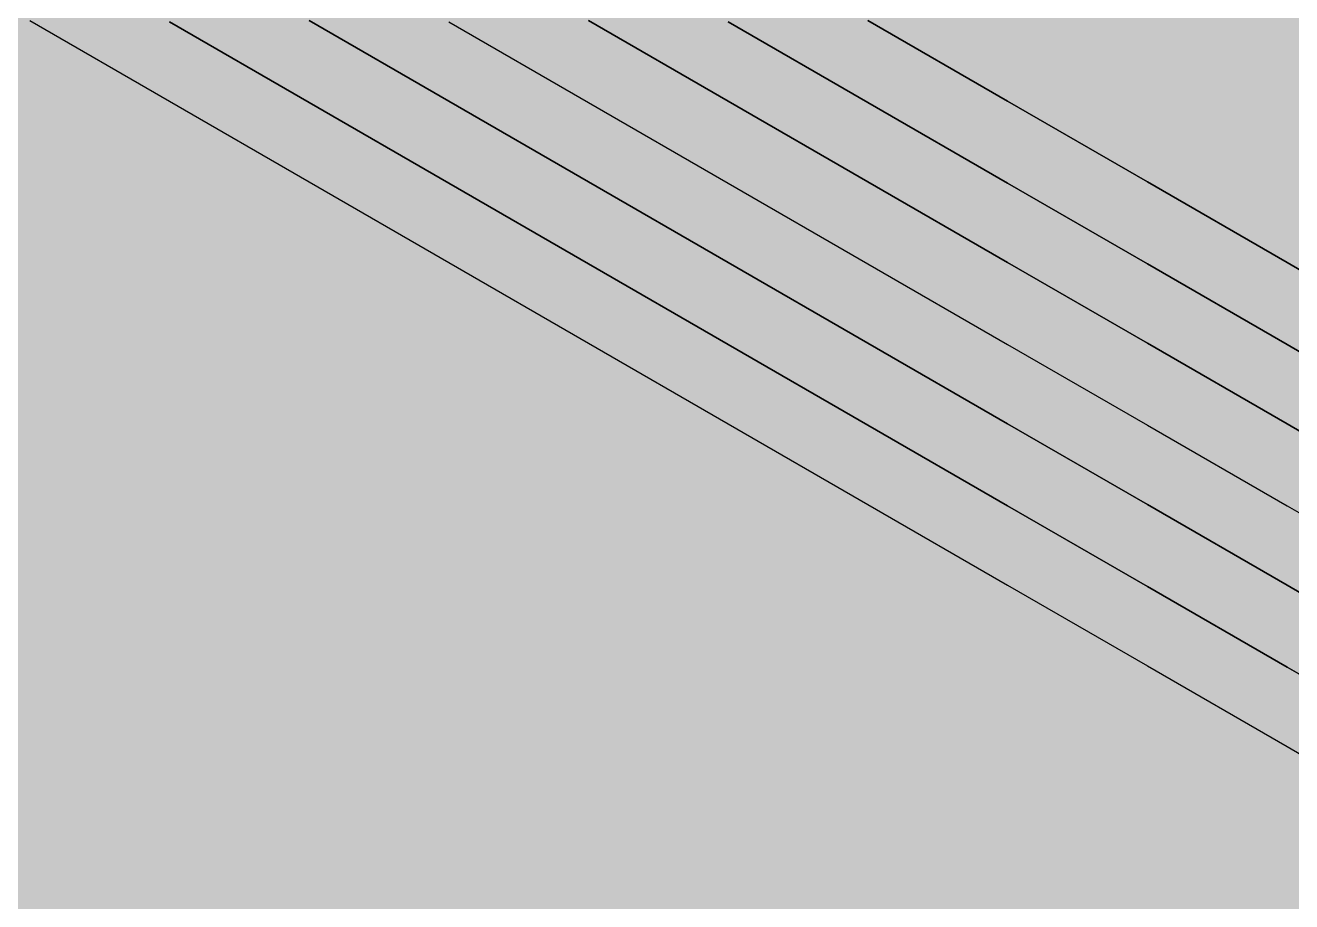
# Model space of a CAD drawing. Header units: metres. Extents: x 0 to 28.4, y 0 to 5.9.
# Drawn here: x 25.1646 to 25.5572, y 4.2969 to 4.5685 of the extents above; entities that cross this region are included whole.
import ezdxf

# ---------------------------------------------------------------- set-up
doc = ezdxf.new("R2010")
doc.units = ezdxf.units.M
doc.header["$LTSCALE"] = 0.25
doc.layers.add('ISO-ARISTAS', color=8, linetype='CONTINUOUS')
doc.layers.add('ISO-CONCRETO-SUP', color=254, linetype='CONTINUOUS', true_color=0xe8e8e8)

msp = doc.modelspace()

# ---------------------------------------------------------------- linework, layer by layer
at = {"layer": 'ISO-ARISTAS', "color": 250}
for p, q in [((25.16603, 4.57), (25.20933, 4.545)), ((25.16603, 4.57), (25.20933, 4.545)), ((25.25263, 4.57), (25.29593, 4.545)), ((25.25263, 4.57), (25.29593, 4.545)), ((25.29593, 4.545), (25.25263, 4.57)), ((25.25263, 4.57), (25.29593, 4.545)), ((25.29593, 4.545), (25.25263, 4.57)), ((25.29593, 4.545), (25.25263, 4.57)), ((25.38253, 4.545), (25.33923, 4.57)), ((25.33923, 4.57), (25.38253, 4.545)), ((25.38253, 4.545), (25.33923, 4.57)), ((25.33923, 4.57), (25.38253, 4.545)), ((25.46913, 4.545), (25.42583, 4.57)), ((25.42583, 4.57), (25.46913, 4.545)), ((25.42583, 4.57), (25.46913, 4.545)), ((25.42583, 4.57), (25.46913, 4.545)), ((25.25263, 4.5446), (25.20933, 4.5696)), ((25.25263, 4.5446), (25.20933, 4.5696)), ((25.25263, 4.5446), (25.20933, 4.5696)), ((25.20933, 4.5696), (25.25263, 4.5446)), ((25.29593, 4.5696), (25.33923, 4.5446)), ((25.29593, 4.5696), (25.33923, 4.5446)), ((25.42583, 4.5446), (25.38253, 4.5696)), ((25.38253, 4.5696), (25.42583, 4.5446)), ((25.20933, 4.545), (25.25263, 4.52)), ((25.20933, 4.545), (25.25263, 4.52)), ((25.29593, 4.5196), (25.25263, 4.5446)), ((25.29593, 4.5196), (25.25263, 4.5446)), ((25.29593, 4.5196), (25.25263, 4.5446)), ((25.25263, 4.5446), (25.29593, 4.5196)), ((25.29593, 4.545), (25.33923, 4.52)), ((25.29593, 4.545), (25.33923, 4.52)), ((25.33923, 4.52), (25.29593, 4.545)), ((25.29593, 4.545), (25.33923, 4.52)), ((25.33923, 4.52), (25.29593, 4.545)), ((25.33923, 4.52), (25.29593, 4.545)), ((25.33923, 4.5446), (25.38253, 4.5196)), ((25.33923, 4.5446), (25.38253, 4.5196)), ((25.42583, 4.52), (25.38253, 4.545)), ((25.38253, 4.545), (25.42583, 4.52)), ((25.42583, 4.52), (25.38253, 4.545)), ((25.38253, 4.545), (25.42583, 4.52)), ((25.46913, 4.5196), (25.42583, 4.5446)), ((25.42583, 4.5446), (25.46913, 4.5196)), ((25.51244, 4.52), (25.46913, 4.545)), ((25.46913, 4.545), (25.51244, 4.52)), ((25.46913, 4.545), (25.51244, 4.52)), ((25.46913, 4.545), (25.51244, 4.52)), ((25.25263, 4.52), (25.29593, 4.495)), ((25.25263, 4.52), (25.29593, 4.495)), ((25.33923, 4.4946), (25.29593, 4.5196)), ((25.33923, 4.4946), (25.29593, 4.5196)), ((25.33923, 4.4946), (25.29593, 4.5196)), ((25.29593, 4.5196), (25.33923, 4.4946)), ((25.33923, 4.52), (25.38253, 4.495)), ((25.33923, 4.52), (25.38253, 4.495)), ((25.38253, 4.495), (25.33923, 4.52)), ((25.33923, 4.52), (25.38253, 4.495)), ((25.38253, 4.495), (25.33923, 4.52)), ((25.38253, 4.495), (25.33923, 4.52)), ((25.38253, 4.5196), (25.42583, 4.4946)), ((25.38253, 4.5196), (25.42583, 4.4946)), ((25.46913, 4.495), (25.42583, 4.52)), ((25.42583, 4.52), (25.46913, 4.495)), ((25.46913, 4.495), (25.42583, 4.52)), ((25.42583, 4.52), (25.46913, 4.495)), ((25.51244, 4.4946), (25.46913, 4.5196)), ((25.46913, 4.5196), (25.51244, 4.4946)), ((25.55574, 4.495), (25.51244, 4.52)), ((25.51244, 4.52), (25.55574, 4.495)), ((25.51244, 4.52), (25.55574, 4.495)), ((25.51244, 4.52), (25.55574, 4.495)), ((25.29593, 4.495), (25.33923, 4.47)), ((25.29593, 4.495), (25.33923, 4.47)), ((25.38253, 4.4696), (25.33923, 4.4946)), ((25.38253, 4.4696), (25.33923, 4.4946)), ((25.38253, 4.4696), (25.33923, 4.4946)), ((25.33923, 4.4946), (25.38253, 4.4696)), ((25.38253, 4.495), (25.42583, 4.47)), ((25.38253, 4.495), (25.42583, 4.47)), ((25.42583, 4.47), (25.38253, 4.495)), ((25.38253, 4.495), (25.42583, 4.47)), ((25.42583, 4.47), (25.38253, 4.495)), ((25.42583, 4.47), (25.38253, 4.495)), ((25.42583, 4.4946), (25.46913, 4.4696)), ((25.42583, 4.4946), (25.46913, 4.4696)), ((25.51244, 4.47), (25.46913, 4.495)), ((25.46913, 4.495), (25.51244, 4.47)), ((25.51244, 4.47), (25.46913, 4.495)), ((25.46913, 4.495), (25.51244, 4.47)), ((25.55574, 4.4696), (25.51244, 4.4946)), ((25.51244, 4.4946), (25.55574, 4.4696)), ((25.59904, 4.47), (25.55574, 4.495)), ((25.55574, 4.495), (25.59904, 4.47)), ((25.55574, 4.495), (25.59904, 4.47)), ((25.55574, 4.495), (25.59904, 4.47)), ((25.33923, 4.47), (25.38253, 4.445)), ((25.33923, 4.47), (25.38253, 4.445)), ((25.42583, 4.4446), (25.38253, 4.4696)), ((25.42583, 4.4446), (25.38253, 4.4696)), ((25.42583, 4.4446), (25.38253, 4.4696)), ((25.38253, 4.4696), (25.42583, 4.4446)), ((25.42583, 4.47), (25.46913, 4.445)), ((25.42583, 4.47), (25.46913, 4.445)), ((25.46913, 4.445), (25.42583, 4.47)), ((25.42583, 4.47), (25.46913, 4.445)), ((25.46913, 4.445), (25.42583, 4.47)), ((25.46913, 4.445), (25.42583, 4.47)), ((25.46913, 4.4696), (25.51244, 4.4446)), ((25.46913, 4.4696), (25.51244, 4.4446)), ((25.55574, 4.445), (25.51244, 4.47)), ((25.51244, 4.47), (25.55574, 4.445)), ((25.55574, 4.445), (25.51244, 4.47)), ((25.51244, 4.47), (25.55574, 4.445)), ((25.59904, 4.4446), (25.55574, 4.4696)), ((25.55574, 4.4696), (25.59904, 4.4446)), ((25.38253, 4.445), (25.42583, 4.42)), ((25.38253, 4.445), (25.42583, 4.42)), ((25.46913, 4.4196), (25.42583, 4.4446)), ((25.46913, 4.4196), (25.42583, 4.4446)), ((25.46913, 4.4196), (25.42583, 4.4446)), ((25.42583, 4.4446), (25.46913, 4.4196)), ((25.46913, 4.445), (25.51244, 4.42)), ((25.46913, 4.445), (25.51244, 4.42)), ((25.51244, 4.42), (25.46913, 4.445)), ((25.46913, 4.445), (25.51244, 4.42)), ((25.51244, 4.42), (25.46913, 4.445)), ((25.51244, 4.42), (25.46913, 4.445)), ((25.51244, 4.4446), (25.55574, 4.4196)), ((25.51244, 4.4446), (25.55574, 4.4196)), ((25.59904, 4.42), (25.55574, 4.445)), ((25.55574, 4.445), (25.59904, 4.42)), ((25.59904, 4.42), (25.55574, 4.445)), ((25.55574, 4.445), (25.59904, 4.42)), ((25.42583, 4.42), (25.46913, 4.395)), ((25.42583, 4.42), (25.46913, 4.395)), ((25.51244, 4.3946), (25.46913, 4.4196)), ((25.51244, 4.3946), (25.46913, 4.4196)), ((25.51244, 4.3946), (25.46913, 4.4196)), ((25.46913, 4.4196), (25.51244, 4.3946)), ((25.51244, 4.42), (25.55574, 4.395)), ((25.51244, 4.42), (25.55574, 4.395)), ((25.55574, 4.395), (25.51244, 4.42)), ((25.51244, 4.42), (25.55574, 4.395)), ((25.55574, 4.395), (25.51244, 4.42)), ((25.55574, 4.395), (25.51244, 4.42)), ((25.55574, 4.4196), (25.59904, 4.3946)), ((25.55574, 4.4196), (25.59904, 4.3946)), ((25.46913, 4.395), (25.51244, 4.37)), ((25.46913, 4.395), (25.51244, 4.37)), ((25.55574, 4.3696), (25.51244, 4.3946)), ((25.55574, 4.3696), (25.51244, 4.3946)), ((25.55574, 4.3696), (25.51244, 4.3946)), ((25.51244, 4.3946), (25.55574, 4.3696)), ((25.55574, 4.395), (25.59904, 4.37)), ((25.55574, 4.395), (25.59904, 4.37)), ((25.59904, 4.37), (25.55574, 4.395)), ((25.55574, 4.395), (25.59904, 4.37)), ((25.59904, 4.37), (25.55574, 4.395)), ((25.59904, 4.37), (25.55574, 4.395)), ((25.51244, 4.37), (25.55574, 4.345)), ((25.51244, 4.37), (25.55574, 4.345)), ((25.59904, 4.3446), (25.55574, 4.3696)), ((25.59904, 4.3446), (25.55574, 4.3696)), ((25.59904, 4.3446), (25.55574, 4.3696)), ((25.55574, 4.3696), (25.59904, 4.3446)), ((25.55574, 4.345), (25.59904, 4.32)), ((25.55574, 4.345), (25.59904, 4.32))]:
    msp.add_line(p, q, dxfattribs=at)
at = {"layer": 'ISO-CONCRETO-SUP', "true_color": 0xa6a6a2}
for points in [[(25.29593, 4.59246), (25.33923, 4.56746), (25.29593, 4.63992), (25.33923, 4.61492)], [(25.38253, 4.58992), (25.42583, 4.56492), (25.38253, 4.63738), (25.42583, 4.61238)], [(25.46913, 4.59246), (25.51244, 4.56746), (25.46913, 4.63992), (25.51244, 4.61492)], [(25.55574, 4.58992), (25.59904, 4.56492), (25.55574, 4.63738), (25.59904, 4.61238)], [(25.46913, 4.58738), (25.51244, 4.56238), (25.46913, 4.63484), (25.51244, 4.60984)], [(25.55574, 4.58484), (25.59904, 4.55984), (25.55574, 4.6323), (25.59904, 4.6073)], [(25.12272, 4.57722), (25.16603, 4.55222), (25.12272, 4.62468), (25.16603, 4.59968)], [(25.20933, 4.57468), (25.25263, 4.54968), (25.20933, 4.62214), (25.25263, 4.59714)], [(25.12272, 4.57214), (25.16603, 4.54714), (25.12272, 4.6196), (25.16603, 4.5946)], [(25.25263, 4.57), (25.29593, 4.545), (25.25263, 4.62), (25.29593, 4.595)], [(25.25263, 4.57), (25.29593, 4.545), (25.25263, 4.61746), (25.29593, 4.59246)], [(25.29593, 4.57214), (25.33923, 4.54714), (25.29593, 4.6196), (25.33923, 4.5946)], [(25.33923, 4.57), (25.38253, 4.545), (25.33923, 4.62), (25.38253, 4.595)], [(25.42583, 4.57), (25.46913, 4.545), (25.42583, 4.61746), (25.46913, 4.59246)], [(25.33923, 4.56746), (25.38253, 4.54246), (25.33923, 4.61492), (25.38253, 4.58992)], [(25.51244, 4.56746), (25.55574, 4.54246), (25.51244, 4.61492), (25.55574, 4.58992)], [(25.42583, 4.56492), (25.46913, 4.53992), (25.42583, 4.61238), (25.46913, 4.58738)], [(25.51244, 4.56238), (25.55574, 4.53738), (25.51244, 4.60984), (25.55574, 4.58484)], [(25.16603, 4.55222), (25.20933, 4.52722), (25.16603, 4.59968), (25.20933, 4.57468)], [(25.16603, 4.54714), (25.20933, 4.52214), (25.16603, 4.5946), (25.20933, 4.5696)], [(25.20933, 4.5696), (25.25263, 4.5446), (25.20933, 4.595), (25.25263, 4.57)], [(25.25263, 4.54968), (25.29593, 4.52468), (25.25263, 4.59714), (25.29593, 4.57214)], [(25.29593, 4.545), (25.33923, 4.52), (25.29593, 4.595), (25.33923, 4.57)], [(25.29593, 4.5696), (25.33923, 4.5446), (25.29593, 4.595), (25.33923, 4.57)], [(25.33923, 4.54714), (25.38253, 4.52214), (25.33923, 4.5946), (25.38253, 4.5696)], [(25.38253, 4.545), (25.42583, 4.52), (25.38253, 4.595), (25.42583, 4.57)], [(25.29593, 4.545), (25.33923, 4.52), (25.29593, 4.59246), (25.33923, 4.56746)], [(25.38253, 4.54246), (25.42583, 4.51746), (25.38253, 4.58992), (25.42583, 4.56492)], [(25.46913, 4.545), (25.51244, 4.52), (25.46913, 4.59246), (25.51244, 4.56746)], [(25.55574, 4.54246), (25.59904, 4.51746), (25.55574, 4.58992), (25.59904, 4.56492)], [(25.46913, 4.53992), (25.51244, 4.51492), (25.46913, 4.58738), (25.51244, 4.56238)], [(25.55574, 4.53738), (25.59904, 4.51238), (25.55574, 4.58484), (25.59904, 4.55984)], [(25.12272, 4.52976), (25.16603, 4.50476), (25.12272, 4.57722), (25.16603, 4.55222)], [(25.20933, 4.52722), (25.25263, 4.50222), (25.20933, 4.57468), (25.25263, 4.54968)], [(25.12272, 4.52468), (25.16603, 4.49968), (25.12272, 4.57214), (25.16603, 4.54714)], [(25.25263, 4.5446), (25.29593, 4.5196), (25.25263, 4.57), (25.29593, 4.545)], [(25.29593, 4.52468), (25.33923, 4.49968), (25.29593, 4.57214), (25.33923, 4.54714)], [(25.33923, 4.52), (25.38253, 4.495), (25.33923, 4.57), (25.38253, 4.545)], [(25.33923, 4.5446), (25.38253, 4.5196), (25.33923, 4.57), (25.38253, 4.545)], [(25.42583, 4.52), (25.46913, 4.495), (25.42583, 4.57), (25.46913, 4.545)], [(25.20933, 4.52214), (25.25263, 4.49714), (25.20933, 4.5696), (25.25263, 4.5446)], [(25.33923, 4.52), (25.38253, 4.495), (25.33923, 4.56746), (25.38253, 4.54246)], [(25.38253, 4.52214), (25.42583, 4.49714), (25.38253, 4.5696), (25.42583, 4.5446)], [(25.51244, 4.52), (25.55574, 4.495), (25.51244, 4.56746), (25.55574, 4.54246)], [(25.42583, 4.51746), (25.46913, 4.49246), (25.42583, 4.56492), (25.46913, 4.53992)], [(25.51244, 4.51492), (25.55574, 4.48992), (25.51244, 4.56238), (25.55574, 4.53738)], [(25.16603, 4.50476), (25.20933, 4.47976), (25.16603, 4.55222), (25.20933, 4.52722)], [(25.16603, 4.49968), (25.20933, 4.47468), (25.16603, 4.54714), (25.20933, 4.52214)], [(25.25263, 4.50222), (25.29593, 4.47722), (25.25263, 4.54968), (25.29593, 4.52468)], [(25.33923, 4.49968), (25.38253, 4.47468), (25.33923, 4.54714), (25.38253, 4.52214)], [(25.25263, 4.49714), (25.29593, 4.47214), (25.25263, 4.5446), (25.29593, 4.5196)], [(25.29593, 4.5196), (25.33923, 4.4946), (25.29593, 4.545), (25.33923, 4.52)], [(25.38253, 4.495), (25.42583, 4.47), (25.38253, 4.545), (25.42583, 4.52)], [(25.38253, 4.5196), (25.42583, 4.4946), (25.38253, 4.545), (25.42583, 4.52)], [(25.38253, 4.495), (25.42583, 4.47), (25.38253, 4.54246), (25.42583, 4.51746)], [(25.42583, 4.49714), (25.46913, 4.47214), (25.42583, 4.5446), (25.46913, 4.5196)], [(25.46913, 4.495), (25.51244, 4.47), (25.46913, 4.545), (25.51244, 4.52)], [(25.55574, 4.495), (25.59904, 4.47), (25.55574, 4.54246), (25.59904, 4.51746)], [(25.46913, 4.49246), (25.51244, 4.46746), (25.46913, 4.53992), (25.51244, 4.51492)], [(25.55574, 4.48992), (25.59904, 4.46492), (25.55574, 4.53738), (25.59904, 4.51238)], [(25.12272, 4.4823), (25.16603, 4.4573), (25.12272, 4.52976), (25.16603, 4.50476)], [(25.20933, 4.47976), (25.25263, 4.45476), (25.20933, 4.52722), (25.25263, 4.50222)], [(25.12272, 4.47722), (25.16603, 4.45222), (25.12272, 4.52468), (25.16603, 4.49968)], [(25.29593, 4.47722), (25.33923, 4.45222), (25.29593, 4.52468), (25.33923, 4.49968)], [(25.20933, 4.47468), (25.25263, 4.44968), (25.20933, 4.52214), (25.25263, 4.49714)], [(25.29593, 4.47214), (25.33923, 4.44714), (25.29593, 4.5196), (25.33923, 4.4946)], [(25.33923, 4.4946), (25.38253, 4.4696), (25.33923, 4.52), (25.38253, 4.495)], [(25.38253, 4.47468), (25.42583, 4.44968), (25.38253, 4.52214), (25.42583, 4.49714)], [(25.42583, 4.47), (25.46913, 4.445), (25.42583, 4.52), (25.46913, 4.495)], [(25.42583, 4.4946), (25.46913, 4.4696), (25.42583, 4.52), (25.46913, 4.495)], [(25.46913, 4.47214), (25.51244, 4.44714), (25.46913, 4.5196), (25.51244, 4.4946)], [(25.51244, 4.47), (25.55574, 4.445), (25.51244, 4.52), (25.55574, 4.495)], [(25.42583, 4.47), (25.46913, 4.445), (25.42583, 4.51746), (25.46913, 4.49246)], [(25.51244, 4.46746), (25.55574, 4.44246), (25.51244, 4.51492), (25.55574, 4.48992)], [(25.16603, 4.4573), (25.20933, 4.4323), (25.16603, 4.50476), (25.20933, 4.47976)], [(25.16603, 4.45222), (25.20933, 4.42722), (25.16603, 4.49968), (25.20933, 4.47468)], [(25.25263, 4.45476), (25.29593, 4.42976), (25.25263, 4.50222), (25.29593, 4.47722)], [(25.33923, 4.45222), (25.38253, 4.42722), (25.33923, 4.49968), (25.38253, 4.47468)], [(25.25263, 4.44968), (25.29593, 4.42468), (25.25263, 4.49714), (25.29593, 4.47214)], [(25.42583, 4.44968), (25.46913, 4.42468), (25.42583, 4.49714), (25.46913, 4.47214)], [(25.33923, 4.44714), (25.38253, 4.42214), (25.33923, 4.4946), (25.38253, 4.4696)], [(25.38253, 4.4696), (25.42583, 4.4446), (25.38253, 4.495), (25.42583, 4.47)], [(25.46913, 4.445), (25.51244, 4.42), (25.46913, 4.495), (25.51244, 4.47)], [(25.46913, 4.4696), (25.51244, 4.4446), (25.46913, 4.495), (25.51244, 4.47)], [(25.46913, 4.445), (25.51244, 4.42), (25.46913, 4.49246), (25.51244, 4.46746)], [(25.51244, 4.44714), (25.55574, 4.42214), (25.51244, 4.4946), (25.55574, 4.4696)], [(25.55574, 4.445), (25.59904, 4.42), (25.55574, 4.495), (25.59904, 4.47)], [(25.55574, 4.44246), (25.59904, 4.41746), (25.55574, 4.48992), (25.59904, 4.46492)], [(25.12272, 4.43484), (25.16603, 4.40984), (25.12272, 4.4823), (25.16603, 4.4573)], [(25.20933, 4.4323), (25.25263, 4.4073), (25.20933, 4.47976), (25.25263, 4.45476)], [(25.12272, 4.42976), (25.16603, 4.40476), (25.12272, 4.47722), (25.16603, 4.45222)], [(25.29593, 4.42976), (25.33923, 4.40476), (25.29593, 4.47722), (25.33923, 4.45222)], [(25.20933, 4.42722), (25.25263, 4.40222), (25.20933, 4.47468), (25.25263, 4.44968)], [(25.29593, 4.42468), (25.33923, 4.39968), (25.29593, 4.47214), (25.33923, 4.44714)], [(25.38253, 4.42722), (25.42583, 4.40222), (25.38253, 4.47468), (25.42583, 4.44968)], [(25.46913, 4.42468), (25.51244, 4.39968), (25.46913, 4.47214), (25.51244, 4.44714)], [(25.38253, 4.42214), (25.42583, 4.39714), (25.38253, 4.4696), (25.42583, 4.4446)], [(25.42583, 4.4446), (25.46913, 4.4196), (25.42583, 4.47), (25.46913, 4.445)], [(25.51244, 4.42), (25.55574, 4.395), (25.51244, 4.47), (25.55574, 4.445)], [(25.51244, 4.4446), (25.55574, 4.4196), (25.51244, 4.47), (25.55574, 4.445)], [(25.55574, 4.42214), (25.59904, 4.39714), (25.55574, 4.4696), (25.59904, 4.4446)], [(25.51244, 4.42), (25.55574, 4.395), (25.51244, 4.46746), (25.55574, 4.44246)], [(25.16603, 4.40984), (25.20933, 4.38484), (25.16603, 4.4573), (25.20933, 4.4323)], [(25.16603, 4.40476), (25.20933, 4.37976), (25.16603, 4.45222), (25.20933, 4.42722)], [(25.25263, 4.4073), (25.29593, 4.3823), (25.25263, 4.45476), (25.29593, 4.42976)], [(25.33923, 4.40476), (25.38253, 4.37976), (25.33923, 4.45222), (25.38253, 4.42722)], [(25.25263, 4.40222), (25.29593, 4.37722), (25.25263, 4.44968), (25.29593, 4.42468)], [(25.42583, 4.40222), (25.46913, 4.37722), (25.42583, 4.44968), (25.46913, 4.42468)], [(25.33923, 4.39968), (25.38253, 4.37468), (25.33923, 4.44714), (25.38253, 4.42214)], [(25.42583, 4.39714), (25.46913, 4.37214), (25.42583, 4.4446), (25.46913, 4.4196)], [(25.46913, 4.4196), (25.51244, 4.3946), (25.46913, 4.445), (25.51244, 4.42)], [(25.51244, 4.39968), (25.55574, 4.37468), (25.51244, 4.44714), (25.55574, 4.42214)], [(25.55574, 4.395), (25.59904, 4.37), (25.55574, 4.445), (25.59904, 4.42)], [(25.55574, 4.4196), (25.59904, 4.3946), (25.55574, 4.445), (25.59904, 4.42)], [(25.55574, 4.395), (25.59904, 4.37), (25.55574, 4.44246), (25.59904, 4.41746)], [(25.12272, 4.38738), (25.16603, 4.36238), (25.12272, 4.43484), (25.16603, 4.40984)], [(25.12272, 4.3823), (25.16603, 4.3573), (25.12272, 4.42976), (25.16603, 4.40476)], [(25.20933, 4.38484), (25.25263, 4.35984), (25.20933, 4.4323), (25.25263, 4.4073)], [(25.29593, 4.3823), (25.33923, 4.3573), (25.29593, 4.42976), (25.33923, 4.40476)], [(25.20933, 4.37976), (25.25263, 4.35476), (25.20933, 4.42722), (25.25263, 4.40222)], [(25.29593, 4.37722), (25.33923, 4.35222), (25.29593, 4.42468), (25.33923, 4.39968)], [(25.38253, 4.37976), (25.42583, 4.35476), (25.38253, 4.42722), (25.42583, 4.40222)], [(25.46913, 4.37722), (25.51244, 4.35222), (25.46913, 4.42468), (25.51244, 4.39968)], [(25.38253, 4.37468), (25.42583, 4.34968), (25.38253, 4.42214), (25.42583, 4.39714)], [(25.55574, 4.37468), (25.59904, 4.34968), (25.55574, 4.42214), (25.59904, 4.39714)], [(25.46913, 4.37214), (25.51244, 4.34714), (25.46913, 4.4196), (25.51244, 4.3946)], [(25.51244, 4.3946), (25.55574, 4.3696), (25.51244, 4.42), (25.55574, 4.395)], [(25.16603, 4.36238), (25.20933, 4.33738), (25.16603, 4.40984), (25.20933, 4.38484)], [(25.25263, 4.35984), (25.29593, 4.33484), (25.25263, 4.4073), (25.29593, 4.3823)], [(25.16603, 4.3573), (25.20933, 4.3323), (25.16603, 4.40476), (25.20933, 4.37976)], [(25.25263, 4.35476), (25.29593, 4.32976), (25.25263, 4.40222), (25.29593, 4.37722)], [(25.33923, 4.3573), (25.38253, 4.3323), (25.33923, 4.40476), (25.38253, 4.37976)], [(25.42583, 4.35476), (25.46913, 4.32976), (25.42583, 4.40222), (25.46913, 4.37722)], [(25.33923, 4.35222), (25.38253, 4.32722), (25.33923, 4.39968), (25.38253, 4.37468)], [(25.42583, 4.34968), (25.46913, 4.32468), (25.42583, 4.39714), (25.46913, 4.37214)], [(25.51244, 4.35222), (25.55574, 4.32722), (25.51244, 4.39968), (25.55574, 4.37468)], [(25.51244, 4.34714), (25.55574, 4.32214), (25.51244, 4.3946), (25.55574, 4.3696)], [(25.55574, 4.3696), (25.59904, 4.3446), (25.55574, 4.395), (25.59904, 4.37)], [(25.12272, 4.33992), (25.16603, 4.31492), (25.12272, 4.38738), (25.16603, 4.36238)], [(25.12272, 4.33484), (25.16603, 4.30984), (25.12272, 4.3823), (25.16603, 4.3573)], [(25.20933, 4.33738), (25.25263, 4.31238), (25.20933, 4.38484), (25.25263, 4.35984)], [(25.29593, 4.33484), (25.33923, 4.30984), (25.29593, 4.3823), (25.33923, 4.3573)], [(25.20933, 4.3323), (25.25263, 4.3073), (25.20933, 4.37976), (25.25263, 4.35476)], [(25.38253, 4.3323), (25.42583, 4.3073), (25.38253, 4.37976), (25.42583, 4.35476)], [(25.29593, 4.32976), (25.33923, 4.30476), (25.29593, 4.37722), (25.33923, 4.35222)], [(25.38253, 4.32722), (25.42583, 4.30222), (25.38253, 4.37468), (25.42583, 4.34968)], [(25.46913, 4.32976), (25.51244, 4.30476), (25.46913, 4.37722), (25.51244, 4.35222)], [(25.55574, 4.32722), (25.59904, 4.30222), (25.55574, 4.37468), (25.59904, 4.34968)], [(25.46913, 4.32468), (25.51244, 4.29968), (25.46913, 4.37214), (25.51244, 4.34714)], [(25.55574, 4.32214), (25.59904, 4.29714), (25.55574, 4.3696), (25.59904, 4.3446)], [(25.16603, 4.31492), (25.20933, 4.28992), (25.16603, 4.36238), (25.20933, 4.33738)], [(25.25263, 4.31238), (25.29593, 4.28738), (25.25263, 4.35984), (25.29593, 4.33484)], [(25.16603, 4.30984), (25.20933, 4.28484), (25.16603, 4.3573), (25.20933, 4.3323)], [(25.25263, 4.3073), (25.29593, 4.2823), (25.25263, 4.35476), (25.29593, 4.32976)], [(25.33923, 4.30984), (25.38253, 4.28484), (25.33923, 4.3573), (25.38253, 4.3323)], [(25.42583, 4.3073), (25.46913, 4.2823), (25.42583, 4.35476), (25.46913, 4.32976)], [(25.33923, 4.30476), (25.38253, 4.27976), (25.33923, 4.35222), (25.38253, 4.32722)], [(25.51244, 4.30476), (25.55574, 4.27976), (25.51244, 4.35222), (25.55574, 4.32722)], [(25.42583, 4.30222), (25.46913, 4.27722), (25.42583, 4.34968), (25.46913, 4.32468)], [(25.51244, 4.29968), (25.55574, 4.27468), (25.51244, 4.34714), (25.55574, 4.32214)], [(25.12272, 4.29246), (25.16603, 4.26746), (25.12272, 4.33992), (25.16603, 4.31492)], [(25.12272, 4.28738), (25.16603, 4.26238), (25.12272, 4.33484), (25.16603, 4.30984)], [(25.20933, 4.28992), (25.25263, 4.26492), (25.20933, 4.33738), (25.25263, 4.31238)], [(25.29593, 4.28738), (25.33923, 4.26238), (25.29593, 4.33484), (25.33923, 4.30984)], [(25.20933, 4.28484), (25.25263, 4.25984), (25.20933, 4.3323), (25.25263, 4.3073)], [(25.38253, 4.28484), (25.42583, 4.25984), (25.38253, 4.3323), (25.42583, 4.3073)], [(25.29593, 4.2823), (25.33923, 4.2573), (25.29593, 4.32976), (25.33923, 4.30476)], [(25.38253, 4.27976), (25.42583, 4.25476), (25.38253, 4.32722), (25.42583, 4.30222)], [(25.46913, 4.2823), (25.51244, 4.2573), (25.46913, 4.32976), (25.51244, 4.30476)], [(25.55574, 4.27976), (25.59904, 4.25476), (25.55574, 4.32722), (25.59904, 4.30222)], [(25.46913, 4.27722), (25.51244, 4.25222), (25.46913, 4.32468), (25.51244, 4.29968)], [(25.55574, 4.27468), (25.59904, 4.24968), (25.55574, 4.32214), (25.59904, 4.29714)], [(25.16603, 4.26746), (25.20933, 4.24246), (25.16603, 4.31492), (25.20933, 4.28992)], [(25.25263, 4.26492), (25.29593, 4.23992), (25.25263, 4.31238), (25.29593, 4.28738)], [(25.16603, 4.26238), (25.20933, 4.23738), (25.16603, 4.30984), (25.20933, 4.28484)], [(25.25263, 4.25984), (25.29593, 4.23484), (25.25263, 4.3073), (25.29593, 4.2823)], [(25.33923, 4.26238), (25.38253, 4.23738), (25.33923, 4.30984), (25.38253, 4.28484)], [(25.42583, 4.25984), (25.46913, 4.23484), (25.42583, 4.3073), (25.46913, 4.2823)], [(25.33923, 4.2573), (25.38253, 4.2323), (25.33923, 4.30476), (25.38253, 4.27976)], [(25.51244, 4.2573), (25.55574, 4.2323), (25.51244, 4.30476), (25.55574, 4.27976)], [(25.42583, 4.25476), (25.46913, 4.22976), (25.42583, 4.30222), (25.46913, 4.27722)], [(25.51244, 4.25222), (25.55574, 4.22722), (25.51244, 4.29968), (25.55574, 4.27468)]]:
    msp.add_solid(points, dxfattribs=at)
at = {"layer": 'ISO-CONCRETO-SUP', "true_color": 0x89847b}
for points in [[(25.16603, 4.57), (25.20933, 4.545), (25.16603, 4.62), (25.20933, 4.595)], [(25.25263, 4.57), (25.29593, 4.545), (25.25263, 4.62), (25.29593, 4.595)], [(25.20933, 4.545), (25.25263, 4.52), (25.20933, 4.595), (25.25263, 4.57)], [(25.29593, 4.545), (25.33923, 4.52), (25.29593, 4.595), (25.33923, 4.57)], [(25.25263, 4.52), (25.29593, 4.495), (25.25263, 4.57), (25.29593, 4.545)], [(25.33923, 4.52), (25.38253, 4.495), (25.33923, 4.57), (25.38253, 4.545)], [(25.29593, 4.495), (25.33923, 4.47), (25.29593, 4.545), (25.33923, 4.52)], [(25.38253, 4.495), (25.42583, 4.47), (25.38253, 4.545), (25.42583, 4.52)], [(25.33923, 4.47), (25.38253, 4.445), (25.33923, 4.52), (25.38253, 4.495)], [(25.42583, 4.47), (25.46913, 4.445), (25.42583, 4.52), (25.46913, 4.495)], [(25.38253, 4.445), (25.42583, 4.42), (25.38253, 4.495), (25.42583, 4.47)], [(25.46913, 4.445), (25.51244, 4.42), (25.46913, 4.495), (25.51244, 4.47)], [(25.42583, 4.42), (25.46913, 4.395), (25.42583, 4.47), (25.46913, 4.445)], [(25.51244, 4.42), (25.55574, 4.395), (25.51244, 4.47), (25.55574, 4.445)], [(25.46913, 4.395), (25.51244, 4.37), (25.46913, 4.445), (25.51244, 4.42)], [(25.55574, 4.395), (25.59904, 4.37), (25.55574, 4.445), (25.59904, 4.42)], [(25.51244, 4.37), (25.55574, 4.345), (25.51244, 4.42), (25.55574, 4.395)], [(25.55574, 4.345), (25.59904, 4.32), (25.55574, 4.395), (25.59904, 4.37)]]:
    msp.add_solid(points, dxfattribs=at)
at = {"layer": 'ISO-CONCRETO-SUP', "true_color": 0x989388}
for points in [[(25.1285, 4.59833), (25.1718, 4.57333), (25.08808, 4.575), (25.13138, 4.55)], [(25.12272, 4.595), (25.16603, 4.57), (25.08231, 4.57167), (25.12561, 4.54667)], [(25.21221, 4.59667), (25.25551, 4.57167), (25.1718, 4.57333), (25.2151, 4.54833)], [(25.29593, 4.595), (25.33923, 4.57), (25.25551, 4.57167), (25.29882, 4.54667)], [(25.16603, 4.57), (25.20933, 4.545), (25.12561, 4.54667), (25.16891, 4.52167)], [(25.1718, 4.57333), (25.2151, 4.54833), (25.13138, 4.55), (25.17469, 4.525)], [(25.25551, 4.57167), (25.29882, 4.54667), (25.2151, 4.54833), (25.2584, 4.52333)], [(25.33923, 4.57), (25.38253, 4.545), (25.29882, 4.54667), (25.34212, 4.52167)], [(25.12561, 4.54667), (25.16891, 4.52167), (25.0852, 4.52333), (25.1285, 4.49833)], [(25.13138, 4.55), (25.17469, 4.525), (25.09097, 4.52667), (25.13427, 4.50167)], [(25.2151, 4.54833), (25.2584, 4.52333), (25.17469, 4.525), (25.21799, 4.5)], [(25.29882, 4.54667), (25.34212, 4.52167), (25.2584, 4.52333), (25.3017, 4.49833)], [(25.20933, 4.545), (25.25263, 4.52), (25.16891, 4.52167), (25.21221, 4.49667)], [(25.38253, 4.545), (25.42583, 4.52), (25.34212, 4.52167), (25.38542, 4.49667)], [(25.17469, 4.525), (25.21799, 4.5), (25.13427, 4.50167), (25.17757, 4.47667)], [(25.2584, 4.52333), (25.3017, 4.49833), (25.21799, 4.5), (25.26129, 4.475)], [(25.16891, 4.52167), (25.21221, 4.49667), (25.1285, 4.49833), (25.1718, 4.47333)], [(25.25263, 4.52), (25.29593, 4.495), (25.21221, 4.49667), (25.25551, 4.47167)], [(25.34212, 4.52167), (25.38542, 4.49667), (25.3017, 4.49833), (25.345, 4.47333)], [(25.42583, 4.52), (25.46913, 4.495), (25.38542, 4.49667), (25.42872, 4.47167)], [(25.13427, 4.50167), (25.17757, 4.47667), (25.09386, 4.47833), (25.13716, 4.45333)], [(25.21799, 4.5), (25.26129, 4.475), (25.17757, 4.47667), (25.22087, 4.45167)], [(25.1285, 4.49833), (25.1718, 4.47333), (25.08808, 4.475), (25.13138, 4.45)], [(25.21221, 4.49667), (25.25551, 4.47167), (25.1718, 4.47333), (25.2151, 4.44833)], [(25.3017, 4.49833), (25.345, 4.47333), (25.26129, 4.475), (25.30459, 4.45)], [(25.38542, 4.49667), (25.42872, 4.47167), (25.345, 4.47333), (25.38831, 4.44833)], [(25.29593, 4.495), (25.33923, 4.47), (25.25551, 4.47167), (25.29882, 4.44667)], [(25.46913, 4.495), (25.51244, 4.47), (25.42872, 4.47167), (25.47202, 4.44667)], [(25.17757, 4.47667), (25.22087, 4.45167), (25.13716, 4.45333), (25.18046, 4.42833)], [(25.1718, 4.47333), (25.2151, 4.44833), (25.13138, 4.45), (25.17469, 4.425)], [(25.26129, 4.475), (25.30459, 4.45), (25.22087, 4.45167), (25.26417, 4.42667)], [(25.345, 4.47333), (25.38831, 4.44833), (25.30459, 4.45), (25.34789, 4.425)], [(25.25551, 4.47167), (25.29882, 4.44667), (25.2151, 4.44833), (25.2584, 4.42333)], [(25.33923, 4.47), (25.38253, 4.445), (25.29882, 4.44667), (25.34212, 4.42167)], [(25.42872, 4.47167), (25.47202, 4.44667), (25.38831, 4.44833), (25.43161, 4.42333)], [(25.51244, 4.47), (25.55574, 4.445), (25.47202, 4.44667), (25.51532, 4.42167)], [(25.13716, 4.45333), (25.18046, 4.42833), (25.09674, 4.43), (25.14004, 4.405)], [(25.13138, 4.45), (25.17469, 4.425), (25.09097, 4.42667), (25.13427, 4.40167)], [(25.2151, 4.44833), (25.2584, 4.42333), (25.17469, 4.425), (25.21799, 4.4)], [(25.22087, 4.45167), (25.26417, 4.42667), (25.18046, 4.42833), (25.22376, 4.40333)], [(25.30459, 4.45), (25.34789, 4.425), (25.26417, 4.42667), (25.30748, 4.40167)], [(25.38831, 4.44833), (25.43161, 4.42333), (25.34789, 4.425), (25.39119, 4.4)], [(25.29882, 4.44667), (25.34212, 4.42167), (25.2584, 4.42333), (25.3017, 4.39833)], [(25.38253, 4.445), (25.42583, 4.42), (25.34212, 4.42167), (25.38542, 4.39667)], [(25.47202, 4.44667), (25.51532, 4.42167), (25.43161, 4.42333), (25.47491, 4.39833)], [(25.55574, 4.445), (25.59904, 4.42), (25.51532, 4.42167), (25.55862, 4.39667)], [(25.17469, 4.425), (25.21799, 4.4), (25.13427, 4.40167), (25.17757, 4.37667)], [(25.18046, 4.42833), (25.22376, 4.40333), (25.14004, 4.405), (25.18335, 4.38)], [(25.26417, 4.42667), (25.30748, 4.40167), (25.22376, 4.40333), (25.26706, 4.37833)], [(25.34789, 4.425), (25.39119, 4.4), (25.30748, 4.40167), (25.35078, 4.37667)], [(25.2584, 4.42333), (25.3017, 4.39833), (25.21799, 4.4), (25.26129, 4.375)], [(25.34212, 4.42167), (25.38542, 4.39667), (25.3017, 4.39833), (25.345, 4.37333)], [(25.43161, 4.42333), (25.47491, 4.39833), (25.39119, 4.4), (25.43449, 4.375)], [(25.51532, 4.42167), (25.55862, 4.39667), (25.47491, 4.39833), (25.51821, 4.37333)], [(25.42583, 4.42), (25.46913, 4.395), (25.38542, 4.39667), (25.42872, 4.37167)], [(25.14004, 4.405), (25.18335, 4.38), (25.09963, 4.38167), (25.14293, 4.35667)], [(25.13427, 4.40167), (25.17757, 4.37667), (25.09386, 4.37833), (25.13716, 4.35333)], [(25.22376, 4.40333), (25.26706, 4.37833), (25.18335, 4.38), (25.22665, 4.355)], [(25.30748, 4.40167), (25.35078, 4.37667), (25.26706, 4.37833), (25.31036, 4.35333)], [(25.21799, 4.4), (25.26129, 4.375), (25.17757, 4.37667), (25.22087, 4.35167)], [(25.3017, 4.39833), (25.345, 4.37333), (25.26129, 4.375), (25.30459, 4.35)], [(25.39119, 4.4), (25.43449, 4.375), (25.35078, 4.37667), (25.39408, 4.35167)], [(25.47491, 4.39833), (25.51821, 4.37333), (25.43449, 4.375), (25.47779, 4.35)], [(25.38542, 4.39667), (25.42872, 4.37167), (25.345, 4.37333), (25.38831, 4.34833)], [(25.46913, 4.395), (25.51244, 4.37), (25.42872, 4.37167), (25.47202, 4.34667)], [(25.55862, 4.39667), (25.60192, 4.37167), (25.51821, 4.37333), (25.56151, 4.34833)], [(25.18335, 4.38), (25.22665, 4.355), (25.14293, 4.35667), (25.18623, 4.33167)], [(25.26706, 4.37833), (25.31036, 4.35333), (25.22665, 4.355), (25.26995, 4.33)], [(25.17757, 4.37667), (25.22087, 4.35167), (25.13716, 4.35333), (25.18046, 4.32833)], [(25.26129, 4.375), (25.30459, 4.35), (25.22087, 4.35167), (25.26417, 4.32667)], [(25.35078, 4.37667), (25.39408, 4.35167), (25.31036, 4.35333), (25.35366, 4.32833)], [(25.43449, 4.375), (25.47779, 4.35), (25.39408, 4.35167), (25.43738, 4.32667)], [(25.345, 4.37333), (25.38831, 4.34833), (25.30459, 4.35), (25.34789, 4.325)], [(25.42872, 4.37167), (25.47202, 4.34667), (25.38831, 4.34833), (25.43161, 4.32333)], [(25.51244, 4.37), (25.55574, 4.345), (25.47202, 4.34667), (25.51532, 4.32167)], [(25.51821, 4.37333), (25.56151, 4.34833), (25.47779, 4.35), (25.5211, 4.325)], [(25.14293, 4.35667), (25.18623, 4.33167), (25.10252, 4.33333), (25.14582, 4.30833)], [(25.22665, 4.355), (25.26995, 4.33), (25.18623, 4.33167), (25.22953, 4.30667)], [(25.13716, 4.35333), (25.18046, 4.32833), (25.09674, 4.33), (25.14004, 4.305)], [(25.22087, 4.35167), (25.26417, 4.32667), (25.18046, 4.32833), (25.22376, 4.30333)], [(25.30459, 4.35), (25.34789, 4.325), (25.26417, 4.32667), (25.30748, 4.30167)], [(25.31036, 4.35333), (25.35366, 4.32833), (25.26995, 4.33), (25.31325, 4.305)], [(25.39408, 4.35167), (25.43738, 4.32667), (25.35366, 4.32833), (25.39697, 4.30333)], [(25.47779, 4.35), (25.5211, 4.325), (25.43738, 4.32667), (25.48068, 4.30167)], [(25.38831, 4.34833), (25.43161, 4.32333), (25.34789, 4.325), (25.39119, 4.3)], [(25.47202, 4.34667), (25.51532, 4.32167), (25.43161, 4.32333), (25.47491, 4.29833)], [(25.56151, 4.34833), (25.60481, 4.32333), (25.5211, 4.325), (25.5644, 4.3)], [(25.55574, 4.345), (25.59904, 4.32), (25.51532, 4.32167), (25.55862, 4.29667)], [(25.18623, 4.33167), (25.22953, 4.30667), (25.14582, 4.30833), (25.18912, 4.28333)], [(25.18046, 4.32833), (25.22376, 4.30333), (25.14004, 4.305), (25.18335, 4.28)], [(25.26417, 4.32667), (25.30748, 4.30167), (25.22376, 4.30333), (25.26706, 4.27833)], [(25.26995, 4.33), (25.31325, 4.305), (25.22953, 4.30667), (25.27284, 4.28167)], [(25.35366, 4.32833), (25.39697, 4.30333), (25.31325, 4.305), (25.35655, 4.28)], [(25.43738, 4.32667), (25.48068, 4.30167), (25.39697, 4.30333), (25.44027, 4.27833)], [(25.34789, 4.325), (25.39119, 4.3), (25.30748, 4.30167), (25.35078, 4.27667)], [(25.43161, 4.32333), (25.47491, 4.29833), (25.39119, 4.3), (25.43449, 4.275)], [(25.5211, 4.325), (25.5644, 4.3), (25.48068, 4.30167), (25.52398, 4.27667)], [(25.51532, 4.32167), (25.55862, 4.29667), (25.47491, 4.29833), (25.51821, 4.27333)], [(25.14582, 4.30833), (25.18912, 4.28333), (25.1054, 4.285), (25.1487, 4.26)], [(25.14004, 4.305), (25.18335, 4.28), (25.09963, 4.28167), (25.14293, 4.25667)], [(25.22376, 4.30333), (25.26706, 4.27833), (25.18335, 4.28), (25.22665, 4.255)], [(25.22953, 4.30667), (25.27284, 4.28167), (25.18912, 4.28333), (25.23242, 4.25833)], [(25.31325, 4.305), (25.35655, 4.28), (25.27284, 4.28167), (25.31614, 4.25667)], [(25.39697, 4.30333), (25.44027, 4.27833), (25.35655, 4.28), (25.39985, 4.255)], [(25.30748, 4.30167), (25.35078, 4.27667), (25.26706, 4.27833), (25.31036, 4.25333)], [(25.39119, 4.3), (25.43449, 4.275), (25.35078, 4.27667), (25.39408, 4.25167)], [(25.48068, 4.30167), (25.52398, 4.27667), (25.44027, 4.27833), (25.48357, 4.25333)], [(25.5644, 4.3), (25.6077, 4.275), (25.52398, 4.27667), (25.56728, 4.25167)], [(25.47491, 4.29833), (25.51821, 4.27333), (25.43449, 4.275), (25.47779, 4.25)]]:
    msp.add_solid(points, dxfattribs=at)
at = {"layer": 'ISO-CONCRETO-SUP', "true_color": 0xb8b8b3}
for points in [[(25.13272, 4.60077), (25.17602, 4.57577), (25.09275, 4.57769), (25.13605, 4.55269)], [(25.21599, 4.59885), (25.25929, 4.57385), (25.17602, 4.57577), (25.21932, 4.55077)], [(25.12606, 4.59692), (25.16936, 4.57192), (25.08608, 4.57385), (25.12939, 4.54885)], [(25.20933, 4.595), (25.25263, 4.57), (25.16936, 4.57192), (25.21266, 4.54692)], [(25.25263, 4.5946), (25.29593, 4.5696), (25.20933, 4.5696), (25.25263, 4.5446)], [(25.25263, 4.5946), (25.29593, 4.5696), (25.20933, 4.5696), (25.25263, 4.5446)], [(25.29593, 4.595), (25.33923, 4.57), (25.25263, 4.57), (25.29593, 4.545)], [(25.29593, 4.595), (25.33923, 4.57), (25.25263, 4.57), (25.29593, 4.545)], [(25.29926, 4.59692), (25.34256, 4.57192), (25.25929, 4.57385), (25.30259, 4.54885)], [(25.33923, 4.5946), (25.38253, 4.5696), (25.29593, 4.5696), (25.33923, 4.5446)], [(25.38253, 4.595), (25.42583, 4.57), (25.33923, 4.57), (25.38253, 4.545)], [(25.38253, 4.595), (25.42583, 4.57), (25.34256, 4.57192), (25.38586, 4.54692)], [(25.17602, 4.57577), (25.21932, 4.55077), (25.13605, 4.55269), (25.17935, 4.52769)], [(25.25929, 4.57385), (25.30259, 4.54885), (25.21932, 4.55077), (25.26262, 4.52577)], [(25.16936, 4.57192), (25.21266, 4.54692), (25.12939, 4.54885), (25.17269, 4.52385)], [(25.25263, 4.57), (25.29593, 4.545), (25.21266, 4.54692), (25.25596, 4.52192)], [(25.33923, 4.57), (25.38253, 4.545), (25.29593, 4.545), (25.33923, 4.52)], [(25.33923, 4.57), (25.38253, 4.545), (25.29593, 4.545), (25.33923, 4.52)], [(25.34256, 4.57192), (25.38586, 4.54692), (25.30259, 4.54885), (25.34589, 4.52385)], [(25.42583, 4.57), (25.46913, 4.545), (25.38253, 4.545), (25.42583, 4.52)], [(25.42583, 4.57), (25.46913, 4.545), (25.38586, 4.54692), (25.42916, 4.52192)], [(25.29593, 4.5696), (25.33923, 4.5446), (25.25263, 4.5446), (25.29593, 4.5196)], [(25.29593, 4.5696), (25.33923, 4.5446), (25.25263, 4.5446), (25.29593, 4.5196)], [(25.38253, 4.5696), (25.42583, 4.5446), (25.33923, 4.5446), (25.38253, 4.5196)], [(25.13605, 4.55269), (25.17935, 4.52769), (25.09608, 4.52962), (25.13938, 4.50462)], [(25.21932, 4.55077), (25.26262, 4.52577), (25.17935, 4.52769), (25.22265, 4.50269)], [(25.12939, 4.54885), (25.17269, 4.52385), (25.08942, 4.52577), (25.13272, 4.50077)], [(25.21266, 4.54692), (25.25596, 4.52192), (25.17269, 4.52385), (25.21599, 4.49885)], [(25.30259, 4.54885), (25.34589, 4.52385), (25.26262, 4.52577), (25.30592, 4.50077)], [(25.38586, 4.54692), (25.42916, 4.52192), (25.34589, 4.52385), (25.38919, 4.49885)], [(25.29593, 4.545), (25.33923, 4.52), (25.25596, 4.52192), (25.29926, 4.49692)], [(25.33923, 4.5446), (25.38253, 4.5196), (25.29593, 4.5196), (25.33923, 4.4946)], [(25.33923, 4.5446), (25.38253, 4.5196), (25.29593, 4.5196), (25.33923, 4.4946)], [(25.38253, 4.545), (25.42583, 4.52), (25.33923, 4.52), (25.38253, 4.495)], [(25.38253, 4.545), (25.42583, 4.52), (25.33923, 4.52), (25.38253, 4.495)], [(25.42583, 4.5446), (25.46913, 4.5196), (25.38253, 4.5196), (25.42583, 4.4946)], [(25.46913, 4.545), (25.51244, 4.52), (25.42583, 4.52), (25.46913, 4.495)], [(25.46913, 4.545), (25.51244, 4.52), (25.42916, 4.52192), (25.47247, 4.49692)], [(25.17935, 4.52769), (25.22265, 4.50269), (25.13938, 4.50462), (25.18268, 4.47962)], [(25.17269, 4.52385), (25.21599, 4.49885), (25.13272, 4.50077), (25.17602, 4.47577)], [(25.26262, 4.52577), (25.30592, 4.50077), (25.22265, 4.50269), (25.26595, 4.47769)], [(25.34589, 4.52385), (25.38919, 4.49885), (25.30592, 4.50077), (25.34922, 4.47577)], [(25.25596, 4.52192), (25.29926, 4.49692), (25.21599, 4.49885), (25.25929, 4.47385)], [(25.33923, 4.52), (25.38253, 4.495), (25.29926, 4.49692), (25.34256, 4.47192)], [(25.38253, 4.5196), (25.42583, 4.4946), (25.33923, 4.4946), (25.38253, 4.4696)], [(25.38253, 4.5196), (25.42583, 4.4946), (25.33923, 4.4946), (25.38253, 4.4696)], [(25.42583, 4.52), (25.46913, 4.495), (25.38253, 4.495), (25.42583, 4.47)], [(25.42583, 4.52), (25.46913, 4.495), (25.38253, 4.495), (25.42583, 4.47)], [(25.42916, 4.52192), (25.47247, 4.49692), (25.38919, 4.49885), (25.43249, 4.47385)], [(25.46913, 4.5196), (25.51244, 4.4946), (25.42583, 4.4946), (25.46913, 4.4696)], [(25.51244, 4.52), (25.55574, 4.495), (25.46913, 4.495), (25.51244, 4.47)], [(25.51244, 4.52), (25.55574, 4.495), (25.47247, 4.49692), (25.51577, 4.47192)], [(25.13938, 4.50462), (25.18268, 4.47962), (25.09941, 4.48154), (25.14271, 4.45654)], [(25.13272, 4.50077), (25.17602, 4.47577), (25.09275, 4.47769), (25.13605, 4.45269)], [(25.22265, 4.50269), (25.26595, 4.47769), (25.18268, 4.47962), (25.22598, 4.45462)], [(25.30592, 4.50077), (25.34922, 4.47577), (25.26595, 4.47769), (25.30925, 4.45269)], [(25.21599, 4.49885), (25.25929, 4.47385), (25.17602, 4.47577), (25.21932, 4.45077)], [(25.29926, 4.49692), (25.34256, 4.47192), (25.25929, 4.47385), (25.30259, 4.44885)], [(25.38919, 4.49885), (25.43249, 4.47385), (25.34922, 4.47577), (25.39252, 4.45077)], [(25.47247, 4.49692), (25.51577, 4.47192), (25.43249, 4.47385), (25.4758, 4.44885)], [(25.38253, 4.495), (25.42583, 4.47), (25.34256, 4.47192), (25.38586, 4.44692)], [(25.42583, 4.4946), (25.46913, 4.4696), (25.38253, 4.4696), (25.42583, 4.4446)], [(25.42583, 4.4946), (25.46913, 4.4696), (25.38253, 4.4696), (25.42583, 4.4446)], [(25.46913, 4.495), (25.51244, 4.47), (25.42583, 4.47), (25.46913, 4.445)], [(25.46913, 4.495), (25.51244, 4.47), (25.42583, 4.47), (25.46913, 4.445)], [(25.51244, 4.4946), (25.55574, 4.4696), (25.46913, 4.4696), (25.51244, 4.4446)], [(25.55574, 4.495), (25.59904, 4.47), (25.51244, 4.47), (25.55574, 4.445)], [(25.55574, 4.495), (25.59904, 4.47), (25.51577, 4.47192), (25.55907, 4.44692)], [(25.18268, 4.47962), (25.22598, 4.45462), (25.14271, 4.45654), (25.18601, 4.43154)], [(25.17602, 4.47577), (25.21932, 4.45077), (25.13605, 4.45269), (25.17935, 4.42769)], [(25.26595, 4.47769), (25.30925, 4.45269), (25.22598, 4.45462), (25.26928, 4.42962)], [(25.34922, 4.47577), (25.39252, 4.45077), (25.30925, 4.45269), (25.35255, 4.42769)], [(25.25929, 4.47385), (25.30259, 4.44885), (25.21932, 4.45077), (25.26262, 4.42577)], [(25.34256, 4.47192), (25.38586, 4.44692), (25.30259, 4.44885), (25.34589, 4.42385)], [(25.43249, 4.47385), (25.4758, 4.44885), (25.39252, 4.45077), (25.43583, 4.42577)], [(25.51577, 4.47192), (25.55907, 4.44692), (25.4758, 4.44885), (25.5191, 4.42385)], [(25.42583, 4.47), (25.46913, 4.445), (25.38586, 4.44692), (25.42916, 4.42192)], [(25.46913, 4.4696), (25.51244, 4.4446), (25.42583, 4.4446), (25.46913, 4.4196)], [(25.46913, 4.4696), (25.51244, 4.4446), (25.42583, 4.4446), (25.46913, 4.4196)], [(25.51244, 4.47), (25.55574, 4.445), (25.46913, 4.445), (25.51244, 4.42)], [(25.51244, 4.47), (25.55574, 4.445), (25.46913, 4.445), (25.51244, 4.42)], [(25.55574, 4.4696), (25.59904, 4.4446), (25.51244, 4.4446), (25.55574, 4.4196)], [(25.59904, 4.47), (25.64234, 4.445), (25.55574, 4.445), (25.59904, 4.42)], [(25.14271, 4.45654), (25.18601, 4.43154), (25.10274, 4.43346), (25.14604, 4.40846)], [(25.13605, 4.45269), (25.17935, 4.42769), (25.09608, 4.42962), (25.13938, 4.40462)], [(25.22598, 4.45462), (25.26928, 4.42962), (25.18601, 4.43154), (25.22931, 4.40654)], [(25.30925, 4.45269), (25.35255, 4.42769), (25.26928, 4.42962), (25.31258, 4.40462)], [(25.21932, 4.45077), (25.26262, 4.42577), (25.17935, 4.42769), (25.22265, 4.40269)], [(25.30259, 4.44885), (25.34589, 4.42385), (25.26262, 4.42577), (25.30592, 4.40077)], [(25.39252, 4.45077), (25.43583, 4.42577), (25.35255, 4.42769), (25.39586, 4.40269)], [(25.4758, 4.44885), (25.5191, 4.42385), (25.43583, 4.42577), (25.47913, 4.40077)], [(25.38586, 4.44692), (25.42916, 4.42192), (25.34589, 4.42385), (25.38919, 4.39885)], [(25.46913, 4.445), (25.51244, 4.42), (25.42916, 4.42192), (25.47247, 4.39692)], [(25.51244, 4.4446), (25.55574, 4.4196), (25.46913, 4.4196), (25.51244, 4.3946)], [(25.51244, 4.4446), (25.55574, 4.4196), (25.46913, 4.4196), (25.51244, 4.3946)], [(25.55574, 4.445), (25.59904, 4.42), (25.51244, 4.42), (25.55574, 4.395)], [(25.55574, 4.445), (25.59904, 4.42), (25.51244, 4.42), (25.55574, 4.395)], [(25.55907, 4.44692), (25.60237, 4.42192), (25.5191, 4.42385), (25.5624, 4.39885)], [(25.59904, 4.4446), (25.64234, 4.4196), (25.55574, 4.4196), (25.59904, 4.3946)], [(25.18601, 4.43154), (25.22931, 4.40654), (25.14604, 4.40846), (25.18934, 4.38346)], [(25.26928, 4.42962), (25.31258, 4.40462), (25.22931, 4.40654), (25.27261, 4.38154)], [(25.17935, 4.42769), (25.22265, 4.40269), (25.13938, 4.40462), (25.18268, 4.37962)], [(25.26262, 4.42577), (25.30592, 4.40077), (25.22265, 4.40269), (25.26595, 4.37769)], [(25.35255, 4.42769), (25.39586, 4.40269), (25.31258, 4.40462), (25.35588, 4.37962)], [(25.43583, 4.42577), (25.47913, 4.40077), (25.39586, 4.40269), (25.43916, 4.37769)], [(25.34589, 4.42385), (25.38919, 4.39885), (25.30592, 4.40077), (25.34922, 4.37577)], [(25.42916, 4.42192), (25.47247, 4.39692), (25.38919, 4.39885), (25.43249, 4.37385)], [(25.5191, 4.42385), (25.5624, 4.39885), (25.47913, 4.40077), (25.52243, 4.37577)], [(25.51244, 4.42), (25.55574, 4.395), (25.47247, 4.39692), (25.51577, 4.37192)], [(25.55574, 4.4196), (25.59904, 4.3946), (25.51244, 4.3946), (25.55574, 4.3696)], [(25.55574, 4.4196), (25.59904, 4.3946), (25.51244, 4.3946), (25.55574, 4.3696)], [(25.59904, 4.42), (25.64234, 4.395), (25.55574, 4.395), (25.59904, 4.37)], [(25.59904, 4.42), (25.64234, 4.395), (25.55574, 4.395), (25.59904, 4.37)], [(25.14604, 4.40846), (25.18934, 4.38346), (25.10607, 4.38538), (25.14937, 4.36038)], [(25.22931, 4.40654), (25.27261, 4.38154), (25.18934, 4.38346), (25.23264, 4.35846)], [(25.13938, 4.40462), (25.18268, 4.37962), (25.09941, 4.38154), (25.14271, 4.35654)], [(25.22265, 4.40269), (25.26595, 4.37769), (25.18268, 4.37962), (25.22598, 4.35462)], [(25.31258, 4.40462), (25.35588, 4.37962), (25.27261, 4.38154), (25.31591, 4.35654)], [(25.39586, 4.40269), (25.43916, 4.37769), (25.35588, 4.37962), (25.39919, 4.35462)], [(25.30592, 4.40077), (25.34922, 4.37577), (25.26595, 4.37769), (25.30925, 4.35269)], [(25.38919, 4.39885), (25.43249, 4.37385), (25.34922, 4.37577), (25.39252, 4.35077)], [(25.47913, 4.40077), (25.52243, 4.37577), (25.43916, 4.37769), (25.48246, 4.35269)], [(25.5624, 4.39885), (25.6057, 4.37385), (25.52243, 4.37577), (25.56573, 4.35077)], [(25.47247, 4.39692), (25.51577, 4.37192), (25.43249, 4.37385), (25.4758, 4.34885)], [(25.55574, 4.395), (25.59904, 4.37), (25.51577, 4.37192), (25.55907, 4.34692)], [(25.59904, 4.3946), (25.64234, 4.3696), (25.55574, 4.3696), (25.59904, 4.3446)], [(25.59904, 4.3946), (25.64234, 4.3696), (25.55574, 4.3696), (25.59904, 4.3446)], [(25.18934, 4.38346), (25.23264, 4.35846), (25.14937, 4.36038), (25.19267, 4.33538)], [(25.27261, 4.38154), (25.31591, 4.35654), (25.23264, 4.35846), (25.27594, 4.33346)], [(25.18268, 4.37962), (25.22598, 4.35462), (25.14271, 4.35654), (25.18601, 4.33154)], [(25.26595, 4.37769), (25.30925, 4.35269), (25.22598, 4.35462), (25.26928, 4.32962)], [(25.35588, 4.37962), (25.39919, 4.35462), (25.31591, 4.35654), (25.35922, 4.33154)], [(25.43916, 4.37769), (25.48246, 4.35269), (25.39919, 4.35462), (25.44249, 4.32962)], [(25.34922, 4.37577), (25.39252, 4.35077), (25.30925, 4.35269), (25.35255, 4.32769)], [(25.43249, 4.37385), (25.4758, 4.34885), (25.39252, 4.35077), (25.43583, 4.32577)], [(25.52243, 4.37577), (25.56573, 4.35077), (25.48246, 4.35269), (25.52576, 4.32769)], [(25.51577, 4.37192), (25.55907, 4.34692), (25.4758, 4.34885), (25.5191, 4.32385)], [(25.14937, 4.36038), (25.19267, 4.33538), (25.1094, 4.33731), (25.1527, 4.31231)], [(25.23264, 4.35846), (25.27594, 4.33346), (25.19267, 4.33538), (25.23597, 4.31038)], [(25.14271, 4.35654), (25.18601, 4.33154), (25.10274, 4.33346), (25.14604, 4.30846)], [(25.22598, 4.35462), (25.26928, 4.32962), (25.18601, 4.33154), (25.22931, 4.30654)], [(25.31591, 4.35654), (25.35922, 4.33154), (25.27594, 4.33346), (25.31925, 4.30846)], [(25.39919, 4.35462), (25.44249, 4.32962), (25.35922, 4.33154), (25.40252, 4.30654)], [(25.30925, 4.35269), (25.35255, 4.32769), (25.26928, 4.32962), (25.31258, 4.30462)], [(25.39252, 4.35077), (25.43583, 4.32577), (25.35255, 4.32769), (25.39586, 4.30269)], [(25.48246, 4.35269), (25.52576, 4.32769), (25.44249, 4.32962), (25.48579, 4.30462)], [(25.56573, 4.35077), (25.60903, 4.32577), (25.52576, 4.32769), (25.56906, 4.30269)], [(25.4758, 4.34885), (25.5191, 4.32385), (25.43583, 4.32577), (25.47913, 4.30077)], [(25.55907, 4.34692), (25.60237, 4.32192), (25.5191, 4.32385), (25.5624, 4.29885)], [(25.19267, 4.33538), (25.23597, 4.31038), (25.1527, 4.31231), (25.196, 4.28731)], [(25.18601, 4.33154), (25.22931, 4.30654), (25.14604, 4.30846), (25.18934, 4.28346)], [(25.27594, 4.33346), (25.31925, 4.30846), (25.23597, 4.31038), (25.27927, 4.28538)], [(25.35922, 4.33154), (25.40252, 4.30654), (25.31925, 4.30846), (25.36255, 4.28346)], [(25.26928, 4.32962), (25.31258, 4.30462), (25.22931, 4.30654), (25.27261, 4.28154)], [(25.35255, 4.32769), (25.39586, 4.30269), (25.31258, 4.30462), (25.35588, 4.27962)], [(25.44249, 4.32962), (25.48579, 4.30462), (25.40252, 4.30654), (25.44582, 4.28154)], [(25.52576, 4.32769), (25.56906, 4.30269), (25.48579, 4.30462), (25.52909, 4.27962)], [(25.43583, 4.32577), (25.47913, 4.30077), (25.39586, 4.30269), (25.43916, 4.27769)], [(25.5191, 4.32385), (25.5624, 4.29885), (25.47913, 4.30077), (25.52243, 4.27577)], [(25.1527, 4.31231), (25.196, 4.28731), (25.11273, 4.28923), (25.15603, 4.26423)], [(25.14604, 4.30846), (25.18934, 4.28346), (25.10607, 4.28538), (25.14937, 4.26038)], [(25.23597, 4.31038), (25.27927, 4.28538), (25.196, 4.28731), (25.2393, 4.26231)], [(25.31925, 4.30846), (25.36255, 4.28346), (25.27927, 4.28538), (25.32258, 4.26038)], [(25.22931, 4.30654), (25.27261, 4.28154), (25.18934, 4.28346), (25.23264, 4.25846)], [(25.31258, 4.30462), (25.35588, 4.27962), (25.27261, 4.28154), (25.31591, 4.25654)], [(25.40252, 4.30654), (25.44582, 4.28154), (25.36255, 4.28346), (25.40585, 4.25846)], [(25.48579, 4.30462), (25.52909, 4.27962), (25.44582, 4.28154), (25.48912, 4.25654)], [(25.39586, 4.30269), (25.43916, 4.27769), (25.35588, 4.27962), (25.39919, 4.25462)], [(25.47913, 4.30077), (25.52243, 4.27577), (25.43916, 4.27769), (25.48246, 4.25269)], [(25.56906, 4.30269), (25.61236, 4.27769), (25.52909, 4.27962), (25.57239, 4.25462)], [(25.5624, 4.29885), (25.6057, 4.27385), (25.52243, 4.27577), (25.56573, 4.25077)]]:
    msp.add_solid(points, dxfattribs=at)

doc.saveas('drawing.dxf')
